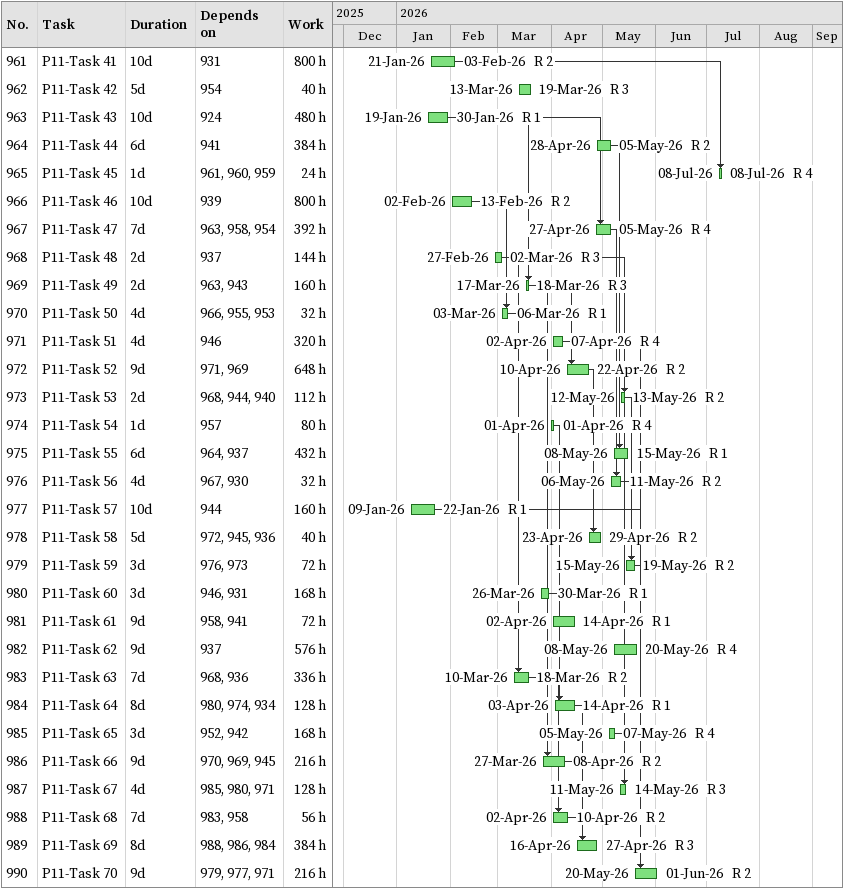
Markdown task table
| ID | Task | Duration | Start | Finish | Predecessors | Resources | Work (h) |
|---|---|---|---|---|---|---|---|
| 961 | P11-Task 41 | 10d | 2026-01-21 | 2026-02-03 | 931 | R 2 | 800 |
| 962 | P11-Task 42 | 5d | 2026-03-13 | 2026-03-19 | 954 | R 3 | 40 |
| 963 | P11-Task 43 | 10d | 2026-01-19 | 2026-01-30 | 924 | R 1 | 480 |
| 964 | P11-Task 44 | 6d | 2026-04-28 | 2026-05-05 | 941 | R 2 | 384 |
| 965 | P11-Task 45 | 1d | 2026-07-08 | 2026-07-08 | 961, 960, 959 | R 4 | 24 |
| 966 | P11-Task 46 | 10d | 2026-02-02 | 2026-02-13 | 939 | R 2 | 800 |
| 967 | P11-Task 47 | 7d | 2026-04-27 | 2026-05-05 | 963, 958, 954 | R 4 | 392 |
| 968 | P11-Task 48 | 2d | 2026-02-27 | 2026-03-02 | 937 | R 3 | 144 |
| 969 | P11-Task 49 | 2d | 2026-03-17 | 2026-03-18 | 963, 943 | R 3 | 160 |
| 970 | P11-Task 50 | 4d | 2026-03-03 | 2026-03-06 | 966, 955, 953 | R 1 | 32 |
| 971 | P11-Task 51 | 4d | 2026-04-02 | 2026-04-07 | 946 | R 4 | 320 |
| 972 | P11-Task 52 | 9d | 2026-04-10 | 2026-04-22 | 971, 969 | R 2 | 648 |
| 973 | P11-Task 53 | 2d | 2026-05-12 | 2026-05-13 | 968, 944, 940 | R 2 | 112 |
| 974 | P11-Task 54 | 1d | 2026-04-01 | 2026-04-01 | 957 | R 4 | 80 |
| 975 | P11-Task 55 | 6d | 2026-05-08 | 2026-05-15 | 964, 937 | R 1 | 432 |
| 976 | P11-Task 56 | 4d | 2026-05-06 | 2026-05-11 | 967, 930 | R 2 | 32 |
| 977 | P11-Task 57 | 10d | 2026-01-09 | 2026-01-22 | 944 | R 1 | 160 |
| 978 | P11-Task 58 | 5d | 2026-04-23 | 2026-04-29 | 972, 945, 936 | R 2 | 40 |
| 979 | P11-Task 59 | 3d | 2026-05-15 | 2026-05-19 | 976, 973 | R 2 | 72 |
| 980 | P11-Task 60 | 3d | 2026-03-26 | 2026-03-30 | 946, 931 | R 1 | 168 |
| 981 | P11-Task 61 | 9d | 2026-04-02 | 2026-04-14 | 958, 941 | R 1 | 72 |
| 982 | P11-Task 62 | 9d | 2026-05-08 | 2026-05-20 | 937 | R 4 | 576 |
| 983 | P11-Task 63 | 7d | 2026-03-10 | 2026-03-18 | 968, 936 | R 2 | 336 |
| 984 | P11-Task 64 | 8d | 2026-04-03 | 2026-04-14 | 980, 974, 934 | R 1 | 128 |
| 985 | P11-Task 65 | 3d | 2026-05-05 | 2026-05-07 | 952, 942 | R 4 | 168 |
| 986 | P11-Task 66 | 9d | 2026-03-27 | 2026-04-08 | 970, 969, 945 | R 2 | 216 |
| 987 | P11-Task 67 | 4d | 2026-05-11 | 2026-05-14 | 985, 980, 971 | R 3 | 128 |
| 988 | P11-Task 68 | 7d | 2026-04-02 | 2026-04-10 | 983, 958 | R 2 | 56 |
| 989 | P11-Task 69 | 8d | 2026-04-16 | 2026-04-27 | 988, 986, 984 | R 3 | 384 |
| 990 | P11-Task 70 | 9d | 2026-05-20 | 2026-06-01 | 979, 977, 971 | R 2 | 216 |
